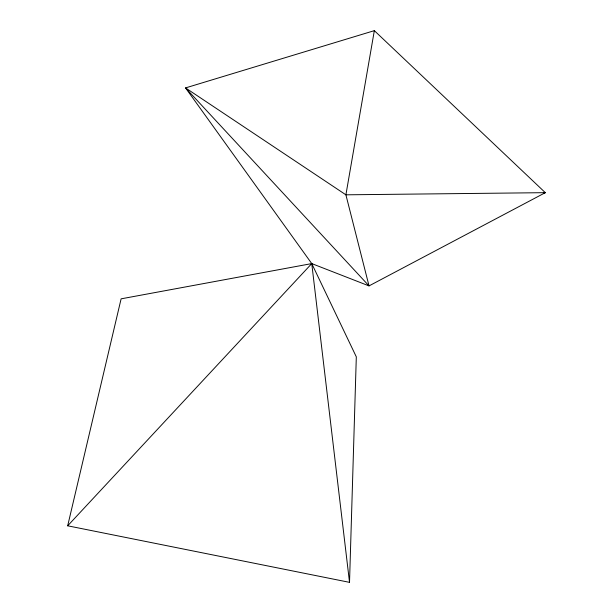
<?xml version="1.0" encoding="UTF-8"?>
<svg xmlns="http://www.w3.org/2000/svg" width="613" height="613" viewBox="0 0 613 613"><rect width="100%" height="100%" fill="white"/><g stroke="black" fill="none" stroke-linecap="round" stroke-linejoin="round"><path stroke-width="0.92" d="M349.525 582.35L356.314 356.858L311.756 263.59L185.555 87.912L374.336 30.65L545.317 192.666L369.026 285.903L311.756 263.59L121.113 298.837L67.683 525.808L349.525 582.35L311.756 263.59L67.683 525.808M374.336 30.65L345.901 194.819L369.026 285.903L185.555 87.912L345.901 194.819L545.317 192.666L543.486 193.218"/></g></svg>
